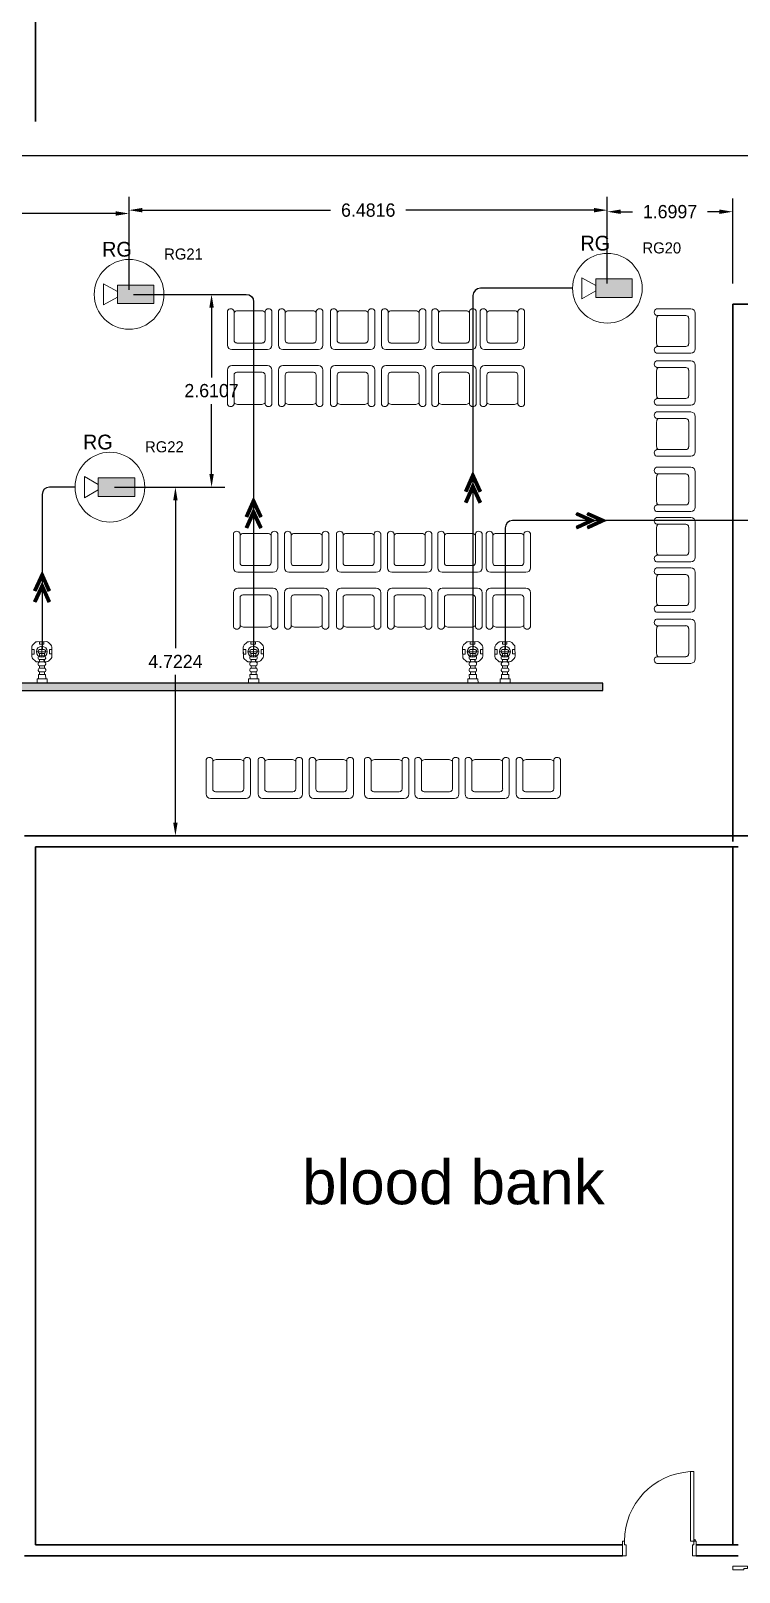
# Model space of a CAD drawing. Extents: x -15 to 352, y 223 to 399.
# Drawn here: x 55.81 to 65.41, y 357.9 to 378.78 of the extents above; entities that cross this region are included whole.
import ezdxf
from ezdxf.enums import TextEntityAlignment as Align

# ---------------------------------------------------------------- set-up
doc = ezdxf.new("R2010")
doc.units = 0
doc.header["$LTSCALE"] = 0.15
doc.linetypes.add('CONTINOUS', pattern=[0])
doc.layers.get('0').update_dxf_attribs({"color": 252})
doc.layers.get('Defpoints').update_dxf_attribs({"color": 252})
for name, color, linetype in [('0 CCTV', 252, 'Continuous'), ('0 sockets', 252, 'Continuous'), ('0 sound', 252, 'Continuous'), ('AUTOINCR', 7, 'Continuous'), ('bound', 252, 'Continuous'), ('CCTV', 4, 'Continuous'), ('CPTOOLS-TRAY', 1, 'Continuous'), ('d1', 252, 'Continuous')]:
    doc.layers.add(name, color=color, linetype=linetype)
for name, color, linetype, lineweight in [('0 LEGEND', 140, 'Continuous', 0), ('DOOR', 252, 'Continuous', 20), ('E-LT-CKT-NM', 7, 'Continuous', 30), ('EL-PULL BOX-50', 3, 'Continuous', 0), ('FUR', 252, 'Continuous', 9), ('T-CCTV', 7, 'Continuous', 0), ('TMG-LC-ACCEORISE', 1, 'Continuous', 0), ('wall', 252, 'Continuous', 30)]:
    doc.layers.add(name, color=color, linetype=linetype, lineweight=lineweight)
doc.styles.add('SDC-TEXT-ARB', font='sdc-arb.shx')
doc.dimstyles.get("Standard").update_dxf_attribs({"dimtxt": 0.18, "dimasz": 0.18, "dimexe": 0.18, "dimexo": 0.0625, "dimgap": 0.09, "dimtad": 0, "dimtih": 1, "dimtoh": 1, "dimdec": 4, "dimzin": 0, "dimdsep": 46, "dimtxsty": 'Standard', "dimcen": 0.09, "dimadec": 0, "dimazin": 0, "dimtfac": 1, "dimtdec": 4, "dimtofl": 0, "dimtmove": 0, "dimatfit": 3, "dimfxl": 1, "dimtolj": 1, "dimtzin": 0, "dimarcsym": 0})

# ---------------------------------------------------------------- blocks, each defined once
blk = doc.blocks.new('D100')
at = {"layer": 'DOOR'}
for points in [[(0.03, 0.2), (0.03, 1.14), (0.078, 1.14), (0.078, 0.2)], [(0.03, 0.2), (0, 0.2), (0, 0), (0.05, 0), (0.05, 0.15), (0.03, 0.15)], [(0.97, 0.2), (1, 0.2), (1, 0), (0.95, 0), (0.95, 0.15), (0.97, 0.15)]]:
    blk.add_lwpolyline(points, close=True, dxfattribs=at)
blk.add_circle((0.02, 0.21), 0.01, dxfattribs=at)
blk.add_arc((0.029, 0.2), 0.941, 0.0029, 86.9663, dxfattribs=at)
blk = doc.blocks.new('ARCH')
at = {"layer": 'bound', "color": 2}
blk.add_lwpolyline([(91.902, 377.348), (94.426, 377.348), (94.426, 312.722), (-14.994, 312.722), (-14.994, 377.09), (94.639, 377.09)], dxfattribs=at)
at = {"layer": 'DOOR'}
blk.add_lwpolyline([(65.525, 357.954), (65.525, 357.984), (65.325, 357.984), (65.325, 357.934), (65.475, 357.934), (65.475, 357.954)], close=True, dxfattribs=at)
at = {"layer": 'FUR'}
for p, q in [((58.478, 374.984), (58.478, 374.519)), ((58.568, 374.982), (58.568, 374.587)), ((58.943, 374.984), (58.613, 374.984)), ((58.988, 374.587), (58.988, 374.982)), ((59.078, 374.519), (59.078, 374.984)), ((59.17, 374.984), (59.17, 374.519)), ((59.26, 374.982), (59.26, 374.587)), ((59.635, 374.984), (59.305, 374.984)), ((59.68, 374.587), (59.68, 374.982)), ((59.77, 374.519), (59.77, 374.984)), ((59.874, 374.984), (59.874, 374.519)), ((59.964, 374.982), (59.964, 374.587)), ((60.339, 374.984), (60.009, 374.984)), ((60.384, 374.587), (60.384, 374.982)), ((60.474, 374.519), (60.474, 374.984)), ((60.565, 374.984), (60.565, 374.519)), ((60.655, 374.982), (60.655, 374.587)), ((61.03, 374.984), (60.7, 374.984)), ((61.075, 374.587), (61.075, 374.982)), ((61.165, 374.519), (61.165, 374.984)), ((61.247, 374.984), (61.247, 374.519)), ((61.337, 374.982), (61.337, 374.587)), ((61.712, 374.984), (61.382, 374.984)), ((61.757, 374.587), (61.757, 374.982)), ((61.847, 374.519), (61.847, 374.984)), ((61.903, 374.984), (61.903, 374.519)), ((61.993, 374.982), (61.993, 374.587)), ((62.368, 374.984), (62.038, 374.984)), ((62.413, 374.587), (62.413, 374.982)), ((62.503, 374.519), (62.503, 374.984)), ((64.758, 375.011), (64.293, 375.011)), ((64.69, 374.921), (64.295, 374.921)), ((64.728, 374.539), (64.728, 374.884)), ((64.818, 374.471), (64.818, 374.951)), ((64.293, 374.876), (64.293, 374.546)), ((58.605, 374.549), (58.95, 374.549)), ((59.297, 374.549), (59.642, 374.549)), ((60.001, 374.549), (60.346, 374.549)), ((60.693, 374.549), (61.038, 374.549)), ((61.374, 374.549), (61.719, 374.549)), ((62.03, 374.549), (62.375, 374.549)), ((64.295, 374.501), (64.69, 374.501)), ((58.538, 374.459), (59.018, 374.459)), ((59.23, 374.459), (59.71, 374.459)), ((59.934, 374.459), (60.414, 374.459)), ((60.625, 374.459), (61.105, 374.459)), ((61.307, 374.459), (61.787, 374.459)), ((61.963, 374.459), (62.443, 374.459)), ((64.293, 374.411), (64.758, 374.411)), ((64.758, 374.307), (64.293, 374.307)), ((58.478, 373.718), (58.478, 374.183)), ((58.538, 374.243), (59.018, 374.243)), ((58.568, 373.72), (58.568, 374.115)), ((58.605, 374.153), (58.95, 374.153)), ((58.988, 374.115), (58.988, 373.72)), ((59.078, 374.183), (59.078, 373.718)), ((59.17, 373.718), (59.17, 374.183)), ((59.23, 374.243), (59.71, 374.243)), ((59.26, 373.72), (59.26, 374.115)), ((59.297, 374.153), (59.642, 374.153)), ((59.68, 374.115), (59.68, 373.72)), ((59.77, 374.183), (59.77, 373.718)), ((59.874, 373.718), (59.874, 374.183)), ((59.934, 374.243), (60.414, 374.243)), ((59.964, 373.72), (59.964, 374.115)), ((60.001, 374.153), (60.346, 374.153)), ((60.384, 374.115), (60.384, 373.72)), ((60.474, 374.183), (60.474, 373.718)), ((60.565, 373.718), (60.565, 374.183)), ((60.625, 374.243), (61.105, 374.243)), ((60.655, 373.72), (60.655, 374.115)), ((60.693, 374.153), (61.038, 374.153)), ((61.075, 374.115), (61.075, 373.72)), ((61.165, 374.183), (61.165, 373.718)), ((61.247, 373.718), (61.247, 374.183)), ((61.307, 374.243), (61.787, 374.243)), ((61.337, 373.72), (61.337, 374.115)), ((61.374, 374.153), (61.719, 374.153)), ((61.757, 374.115), (61.757, 373.72)), ((61.847, 374.183), (61.847, 373.718)), ((61.903, 373.718), (61.903, 374.183)), ((61.963, 374.243), (62.443, 374.243)), ((61.993, 373.72), (61.993, 374.115)), ((62.03, 374.153), (62.375, 374.153)), ((62.413, 374.115), (62.413, 373.72)), ((62.503, 374.183), (62.503, 373.718)), ((64.293, 374.172), (64.293, 373.842)), ((64.69, 374.217), (64.295, 374.217)), ((64.728, 373.835), (64.728, 374.18)), ((64.818, 373.767), (64.818, 374.247)), ((58.943, 373.718), (58.613, 373.718)), ((59.635, 373.718), (59.305, 373.718)), ((60.339, 373.718), (60.009, 373.718)), ((61.03, 373.718), (60.7, 373.718)), ((61.712, 373.718), (61.382, 373.718)), ((62.368, 373.718), (62.038, 373.718)), ((64.293, 373.707), (64.758, 373.707)), ((64.295, 373.797), (64.69, 373.797)), ((64.758, 373.615), (64.293, 373.615)), ((64.293, 373.48), (64.293, 373.15)), ((64.69, 373.525), (64.295, 373.525)), ((64.728, 373.143), (64.728, 373.488)), ((64.818, 373.075), (64.818, 373.555)), ((64.293, 373.015), (64.758, 373.015)), ((64.295, 373.105), (64.69, 373.105)), ((64.758, 372.866), (64.293, 372.866)), ((64.818, 372.326), (64.818, 372.806)), ((64.293, 372.731), (64.293, 372.401)), ((64.69, 372.776), (64.295, 372.776)), ((64.728, 372.394), (64.728, 372.739)), ((64.293, 372.266), (64.758, 372.266)), ((64.758, 372.185), (64.293, 372.185)), ((64.295, 372.356), (64.69, 372.356)), ((58.558, 371.969), (58.558, 371.504)), ((58.648, 371.967), (58.648, 371.572)), ((59.023, 371.969), (58.693, 371.969)), ((59.068, 371.572), (59.068, 371.967)), ((59.158, 371.504), (59.158, 371.969)), ((59.25, 371.969), (59.25, 371.504)), ((59.34, 371.967), (59.34, 371.572)), ((59.715, 371.969), (59.385, 371.969)), ((59.76, 371.572), (59.76, 371.967)), ((59.85, 371.504), (59.85, 371.969)), ((59.954, 371.969), (59.954, 371.504)), ((60.044, 371.967), (60.044, 371.572)), ((60.419, 371.969), (60.089, 371.969)), ((60.464, 371.572), (60.464, 371.967)), ((60.554, 371.504), (60.554, 371.969)), ((60.646, 371.969), (60.646, 371.504)), ((60.736, 371.967), (60.736, 371.572)), ((61.111, 371.969), (60.781, 371.969)), ((61.156, 371.572), (61.156, 371.967)), ((61.246, 371.504), (61.246, 371.969)), ((61.328, 371.969), (61.328, 371.504)), ((61.418, 371.967), (61.418, 371.572)), ((61.793, 371.969), (61.463, 371.969)), ((61.838, 371.572), (61.838, 371.967)), ((61.928, 371.504), (61.928, 371.969)), ((61.983, 371.969), (61.983, 371.504)), ((62.073, 371.967), (62.073, 371.572)), ((62.448, 371.969), (62.118, 371.969)), ((62.493, 371.572), (62.493, 371.967)), ((62.583, 371.504), (62.583, 371.969)), ((64.293, 372.05), (64.293, 371.72)), ((64.69, 372.095), (64.295, 372.095)), ((64.728, 371.712), (64.728, 372.057)), ((64.818, 371.645), (64.818, 372.125)), ((64.293, 371.585), (64.758, 371.585)), ((64.295, 371.675), (64.69, 371.675)), ((58.618, 371.444), (59.098, 371.444)), ((58.686, 371.534), (59.031, 371.534)), ((59.31, 371.444), (59.79, 371.444)), ((59.378, 371.534), (59.723, 371.534)), ((60.014, 371.444), (60.494, 371.444)), ((60.082, 371.534), (60.427, 371.534)), ((60.706, 371.444), (61.186, 371.444)), ((60.773, 371.534), (61.118, 371.534)), ((61.388, 371.444), (61.868, 371.444)), ((61.455, 371.534), (61.8, 371.534)), ((62.043, 371.444), (62.523, 371.444)), ((62.111, 371.534), (62.456, 371.534)), ((64.758, 371.503), (64.293, 371.503)), ((64.293, 371.368), (64.293, 371.038)), ((64.69, 371.413), (64.295, 371.413)), ((64.728, 371.03), (64.728, 371.375)), ((64.818, 370.963), (64.818, 371.443)), ((58.558, 370.703), (58.558, 371.168)), ((58.618, 371.228), (59.098, 371.228)), ((58.686, 371.138), (59.031, 371.138)), ((59.158, 371.168), (59.158, 370.703)), ((59.25, 370.703), (59.25, 371.168)), ((59.31, 371.228), (59.79, 371.228)), ((59.378, 371.138), (59.723, 371.138)), ((59.85, 371.168), (59.85, 370.703)), ((59.954, 370.703), (59.954, 371.168)), ((60.014, 371.228), (60.494, 371.228)), ((60.082, 371.138), (60.427, 371.138)), ((60.554, 371.168), (60.554, 370.703)), ((60.646, 370.703), (60.646, 371.168)), ((60.706, 371.228), (61.186, 371.228)), ((60.773, 371.138), (61.118, 371.138)), ((61.246, 371.168), (61.246, 370.703)), ((61.328, 370.703), (61.328, 371.168)), ((61.388, 371.228), (61.868, 371.228)), ((61.455, 371.138), (61.8, 371.138)), ((61.928, 371.168), (61.928, 370.703)), ((61.983, 370.703), (61.983, 371.168)), ((62.043, 371.228), (62.523, 371.228)), ((62.111, 371.138), (62.456, 371.138)), ((62.583, 371.168), (62.583, 370.703)), ((58.648, 370.705), (58.648, 371.101)), ((59.068, 371.101), (59.068, 370.705)), ((59.34, 370.705), (59.34, 371.101)), ((59.76, 371.101), (59.76, 370.705)), ((60.044, 370.705), (60.044, 371.101)), ((60.464, 371.101), (60.464, 370.705)), ((60.736, 370.705), (60.736, 371.101)), ((61.156, 371.101), (61.156, 370.705)), ((61.418, 370.705), (61.418, 371.101)), ((61.838, 371.101), (61.838, 370.705)), ((62.073, 370.705), (62.073, 371.101)), ((62.493, 371.101), (62.493, 370.705)), ((64.295, 370.993), (64.69, 370.993)), ((64.293, 370.903), (64.758, 370.903)), ((64.758, 370.811), (64.293, 370.811)), ((64.69, 370.721), (64.295, 370.721)), ((64.818, 370.271), (64.818, 370.751)), ((59.023, 370.703), (58.693, 370.703)), ((59.715, 370.703), (59.385, 370.703)), ((60.419, 370.703), (60.089, 370.703)), ((61.111, 370.703), (60.781, 370.703)), ((61.793, 370.703), (61.463, 370.703)), ((62.448, 370.703), (62.118, 370.703)), ((64.293, 370.676), (64.293, 370.346)), ((64.728, 370.339), (64.728, 370.684)), ((64.295, 370.301), (64.69, 370.301)), ((64.293, 370.211), (64.758, 370.211)), ((58.189, 368.442), (58.189, 368.907)), ((58.279, 368.51), (58.279, 368.905)), ((58.324, 368.907), (58.654, 368.907)), ((58.699, 368.905), (58.699, 368.51)), ((58.789, 368.907), (58.789, 368.442)), ((58.893, 368.442), (58.893, 368.907)), ((58.983, 368.51), (58.983, 368.905)), ((59.028, 368.907), (59.358, 368.907)), ((59.403, 368.905), (59.403, 368.51)), ((59.493, 368.907), (59.493, 368.442)), ((59.585, 368.442), (59.585, 368.907)), ((59.675, 368.51), (59.675, 368.905)), ((59.72, 368.907), (60.05, 368.907)), ((60.095, 368.905), (60.095, 368.51)), ((60.185, 368.907), (60.185, 368.442)), ((60.334, 368.442), (60.334, 368.907)), ((60.424, 368.51), (60.424, 368.905)), ((60.469, 368.907), (60.799, 368.907)), ((60.844, 368.905), (60.844, 368.51)), ((60.934, 368.907), (60.934, 368.442)), ((61.015, 368.442), (61.015, 368.907)), ((61.105, 368.51), (61.105, 368.905)), ((61.15, 368.907), (61.48, 368.907)), ((61.525, 368.905), (61.525, 368.51)), ((61.615, 368.907), (61.615, 368.442)), ((61.697, 368.442), (61.697, 368.907)), ((61.787, 368.51), (61.787, 368.905)), ((61.832, 368.907), (62.162, 368.907)), ((62.207, 368.905), (62.207, 368.51)), ((62.297, 368.907), (62.297, 368.442)), ((62.389, 368.442), (62.389, 368.907)), ((62.479, 368.51), (62.479, 368.905)), ((62.524, 368.907), (62.854, 368.907)), ((62.899, 368.905), (62.899, 368.51)), ((62.989, 368.907), (62.989, 368.442)), ((58.661, 368.472), (58.316, 368.472)), ((59.365, 368.472), (59.02, 368.472)), ((60.057, 368.472), (59.712, 368.472)), ((60.806, 368.472), (60.461, 368.472)), ((61.488, 368.472), (61.143, 368.472)), ((62.17, 368.472), (61.825, 368.472)), ((62.861, 368.472), (62.516, 368.472)), ((58.729, 368.382), (58.249, 368.382)), ((59.433, 368.382), (58.953, 368.382)), ((60.125, 368.382), (59.645, 368.382)), ((60.874, 368.382), (60.394, 368.382)), ((61.555, 368.382), (61.075, 368.382)), ((62.237, 368.382), (61.757, 368.382)), ((62.929, 368.382), (62.449, 368.382))]:
    blk.add_line(p, q, dxfattribs=at)
for centre, major_axis, start_param, end_param in [((58.522, 374.966), (-0.0339, 0.0339), 4.256093, 6.69338), ((58.613, 374.924), (-0.0424, 0.0424), -0.785398, 0.062664), ((58.943, 374.924), (0.0424, 0.0424), 6.220521, 7.068583), ((59.033, 374.966), (0.0339, 0.0339), 5.87299, 8.310278), ((59.214, 374.966), (-0.0339, 0.0339), 4.256093, 6.69338), ((59.305, 374.924), (-0.0424, 0.0424), -0.785398, 0.062664), ((59.635, 374.924), (0.0424, 0.0424), 6.220521, 7.068583), ((59.725, 374.966), (0.0339, 0.0339), 5.87299, 8.310278), ((59.918, 374.966), (-0.0339, 0.0339), 4.256093, 6.69338), ((60.009, 374.924), (-0.0424, 0.0424), -0.785398, 0.062664), ((60.339, 374.924), (0.0424, 0.0424), 6.220521, 7.068583), ((60.429, 374.966), (0.0339, 0.0339), 5.87299, 8.310278), ((60.61, 374.966), (-0.0339, 0.0339), 4.256093, 6.69338), ((60.7, 374.924), (-0.0424, 0.0424), -0.785398, 0.062664), ((61.03, 374.924), (0.0424, 0.0424), 6.220521, 7.068583), ((61.121, 374.966), (0.0339, 0.0339), 5.87299, 8.310278), ((61.292, 374.966), (-0.0339, 0.0339), 4.256093, 6.69338), ((61.382, 374.924), (-0.0424, 0.0424), -0.785398, 0.062664), ((61.712, 374.924), (0.0424, 0.0424), 6.220521, 7.068583), ((61.802, 374.966), (0.0339, 0.0339), 5.87299, 8.310278), ((61.947, 374.966), (-0.0339, 0.0339), 4.256093, 6.69338), ((62.038, 374.924), (-0.0424, 0.0424), -0.785398, 0.062664), ((62.368, 374.924), (0.0424, 0.0424), 6.220521, 7.068583), ((62.458, 374.966), (0.0339, 0.0339), 5.87299, 8.310278), ((64.31, 374.966), (-0.0339, 0.0339), 5.87299, 8.310278), ((64.353, 374.876), (-0.0424, 0.0424), 6.220521, 7.068583), ((64.69, 374.884), (-0.0265, -0.0265), 2.356194, 3.926991), ((64.758, 374.951), (-0.0424, 0.0424), 3.926991, 5.497787), ((58.538, 374.519), (-0.0424, 0.0424), 0.785398, 2.356194), ((58.605, 374.587), (0.0265, 0.0265), 2.356194, 3.926991), ((58.95, 374.587), (0.0265, 0.0265), 3.926991, 5.497787), ((59.018, 374.519), (0.0424, 0.0424), 3.926991, 5.497787), ((59.23, 374.519), (-0.0424, 0.0424), 0.785398, 2.356194), ((59.297, 374.587), (0.0265, 0.0265), 2.356194, 3.926991), ((59.642, 374.587), (0.0265, 0.0265), 3.926991, 5.497787), ((59.71, 374.519), (0.0424, 0.0424), 3.926991, 5.497787), ((59.934, 374.519), (-0.0424, 0.0424), 0.785398, 2.356194), ((60.001, 374.587), (0.0265, 0.0265), 2.356194, 3.926991), ((60.346, 374.587), (0.0265, 0.0265), 3.926991, 5.497787), ((60.414, 374.519), (0.0424, 0.0424), 3.926991, 5.497787), ((60.625, 374.519), (-0.0424, 0.0424), 0.785398, 2.356194), ((60.693, 374.587), (0.0265, 0.0265), 2.356194, 3.926991), ((61.038, 374.587), (0.0265, 0.0265), 3.926991, 5.497787), ((61.105, 374.519), (0.0424, 0.0424), 3.926991, 5.497787), ((61.307, 374.519), (-0.0424, 0.0424), 0.785398, 2.356194), ((61.374, 374.587), (0.0265, 0.0265), 2.356194, 3.926991), ((61.719, 374.587), (0.0265, 0.0265), 3.926991, 5.497787), ((61.787, 374.519), (0.0424, 0.0424), 3.926991, 5.497787), ((61.963, 374.519), (-0.0424, 0.0424), 0.785398, 2.356194), ((62.03, 374.587), (0.0265, 0.0265), 2.356194, 3.926991), ((62.375, 374.587), (0.0265, 0.0265), 3.926991, 5.497787), ((62.443, 374.519), (0.0424, 0.0424), 3.926991, 5.497787), ((64.31, 374.456), (-0.0339, -0.0339), 4.256093, 6.69338), ((64.353, 374.546), (-0.0424, -0.0424), -0.785398, 0.062664), ((64.69, 374.539), (-0.0265, -0.0265), 0.785398, 2.356194), ((64.758, 374.471), (-0.0424, -0.0424), 0.785398, 2.356194), ((64.31, 374.263), (-0.0339, 0.0339), 5.87299, 8.310278), ((64.758, 374.247), (-0.0424, 0.0424), 3.926991, 5.497787), ((64.353, 374.172), (-0.0424, 0.0424), 6.220521, 7.068583), ((64.69, 374.18), (-0.0265, -0.0265), 2.356194, 3.926991), ((64.353, 373.842), (-0.0424, -0.0424), -0.785398, 0.062664), ((64.31, 373.752), (-0.0339, -0.0339), 4.256093, 6.69338), ((64.69, 373.835), (-0.0265, -0.0265), 0.785398, 2.356194), ((64.758, 373.767), (-0.0424, -0.0424), 0.785398, 2.356194), ((64.31, 373.571), (-0.0339, 0.0339), 5.87299, 8.310278), ((64.353, 373.48), (-0.0424, 0.0424), 6.220521, 7.068583), ((64.69, 373.488), (-0.0265, -0.0265), 2.356194, 3.926991), ((64.758, 373.555), (-0.0424, 0.0424), 3.926991, 5.497787), ((64.31, 373.06), (-0.0339, -0.0339), 4.256093, 6.69338), ((64.353, 373.15), (-0.0424, -0.0424), -0.785398, 0.062664), ((64.69, 373.143), (-0.0265, -0.0265), 0.785398, 2.356194), ((64.758, 373.075), (-0.0424, -0.0424), 0.785398, 2.356194), ((64.31, 372.822), (-0.0339, 0.0339), 5.87299, 8.310278), ((64.758, 372.806), (-0.0424, 0.0424), 3.926991, 5.497787), ((64.353, 372.731), (-0.0424, 0.0424), 6.220521, 7.068583), ((64.69, 372.739), (-0.0265, -0.0265), 2.356194, 3.926991), ((64.353, 372.401), (-0.0424, -0.0424), -0.785398, 0.062664), ((64.69, 372.394), (-0.0265, -0.0265), 0.785398, 2.356194), ((64.31, 372.311), (-0.0339, -0.0339), 4.256093, 6.69338), ((64.31, 372.14), (-0.0339, 0.0339), 5.87299, 8.310278), ((64.758, 372.326), (-0.0424, -0.0424), 0.785398, 2.356194), ((64.758, 372.125), (-0.0424, 0.0424), 3.926991, 5.497787), ((58.603, 371.952), (-0.0339, 0.0339), 4.256093, 6.69338), ((58.693, 371.909), (-0.0424, 0.0424), -0.785398, 0.062664), ((59.023, 371.909), (0.0424, 0.0424), 6.220521, 7.068583), ((59.114, 371.952), (0.0339, 0.0339), 5.87299, 8.310278), ((59.295, 371.952), (-0.0339, 0.0339), 4.256093, 6.69338), ((59.385, 371.909), (-0.0424, 0.0424), -0.785398, 0.062664), ((59.715, 371.909), (0.0424, 0.0424), 6.220521, 7.068583), ((59.806, 371.952), (0.0339, 0.0339), 5.87299, 8.310278), ((59.999, 371.952), (-0.0339, 0.0339), 4.256093, 6.69338), ((60.089, 371.909), (-0.0424, 0.0424), -0.785398, 0.062664), ((60.419, 371.909), (0.0424, 0.0424), 6.220521, 7.068583), ((60.509, 371.952), (0.0339, 0.0339), 5.87299, 8.310278), ((60.691, 371.952), (-0.0339, 0.0339), 4.256093, 6.69338), ((60.781, 371.909), (-0.0424, 0.0424), -0.785398, 0.062664), ((61.111, 371.909), (0.0424, 0.0424), 6.220521, 7.068583), ((61.201, 371.952), (0.0339, 0.0339), 5.87299, 8.310278), ((61.372, 371.952), (-0.0339, 0.0339), 4.256093, 6.69338), ((61.463, 371.909), (-0.0424, 0.0424), -0.785398, 0.062664), ((61.793, 371.909), (0.0424, 0.0424), 6.220521, 7.068583), ((61.883, 371.952), (0.0339, 0.0339), 5.87299, 8.310278), ((62.028, 371.952), (-0.0339, 0.0339), 4.256093, 6.69338), ((62.118, 371.909), (-0.0424, 0.0424), -0.785398, 0.062664), ((62.448, 371.909), (0.0424, 0.0424), 6.220521, 7.068583), ((62.539, 371.952), (0.0339, 0.0339), 5.87299, 8.310278), ((64.353, 372.05), (-0.0424, 0.0424), 6.220521, 7.068583), ((64.69, 372.057), (-0.0265, -0.0265), 2.356194, 3.926991), ((58.686, 371.572), (0.0265, 0.0265), 2.356194, 3.926991), ((59.031, 371.572), (0.0265, 0.0265), 3.926991, 5.497787), ((59.378, 371.572), (0.0265, 0.0265), 2.356194, 3.926991), ((59.723, 371.572), (0.0265, 0.0265), 3.926991, 5.497787), ((60.082, 371.572), (0.0265, 0.0265), 2.356194, 3.926991), ((60.427, 371.572), (0.0265, 0.0265), 3.926991, 5.497787), ((60.773, 371.572), (0.0265, 0.0265), 2.356194, 3.926991), ((61.118, 371.572), (0.0265, 0.0265), 3.926991, 5.497787), ((61.455, 371.572), (0.0265, 0.0265), 2.356194, 3.926991), ((61.8, 371.572), (0.0265, 0.0265), 3.926991, 5.497787), ((62.111, 371.572), (0.0265, 0.0265), 2.356194, 3.926991), ((62.456, 371.572), (0.0265, 0.0265), 3.926991, 5.497787), ((64.31, 371.629), (-0.0339, -0.0339), 4.256093, 6.69338), ((64.353, 371.72), (-0.0424, -0.0424), -0.785398, 0.062664), ((64.69, 371.712), (-0.0265, -0.0265), 0.785398, 2.356194), ((64.758, 371.645), (-0.0424, -0.0424), 0.785398, 2.356194), ((58.618, 371.504), (-0.0424, 0.0424), 0.785398, 2.356194), ((59.098, 371.504), (0.0424, 0.0424), 3.926991, 5.497787), ((59.31, 371.504), (-0.0424, 0.0424), 0.785398, 2.356194), ((59.79, 371.504), (0.0424, 0.0424), 3.926991, 5.497787), ((60.014, 371.504), (-0.0424, 0.0424), 0.785398, 2.356194), ((60.494, 371.504), (0.0424, 0.0424), 3.926991, 5.497787), ((60.706, 371.504), (-0.0424, 0.0424), 0.785398, 2.356194), ((61.186, 371.504), (0.0424, 0.0424), 3.926991, 5.497787), ((61.388, 371.504), (-0.0424, 0.0424), 0.785398, 2.356194), ((61.868, 371.504), (0.0424, 0.0424), 3.926991, 5.497787), ((62.043, 371.504), (-0.0424, 0.0424), 0.785398, 2.356194), ((62.523, 371.504), (0.0424, 0.0424), 3.926991, 5.497787), ((64.31, 371.458), (-0.0339, 0.0339), 5.87299, 8.310278), ((64.353, 371.368), (-0.0424, 0.0424), 6.220521, 7.068583), ((64.69, 371.375), (-0.0265, -0.0265), 2.356194, 3.926991), ((64.758, 371.443), (-0.0424, 0.0424), 3.926991, 5.497787), ((64.31, 370.948), (-0.0339, -0.0339), 4.256093, 6.69338), ((64.353, 371.038), (-0.0424, -0.0424), -0.785398, 0.062664), ((64.69, 371.03), (-0.0265, -0.0265), 0.785398, 2.356194), ((64.758, 370.963), (-0.0424, -0.0424), 0.785398, 2.356194), ((64.31, 370.766), (-0.0339, 0.0339), 5.87299, 8.310278), ((64.353, 370.676), (-0.0424, 0.0424), 6.220521, 7.068583), ((64.69, 370.684), (-0.0265, -0.0265), 2.356194, 3.926991), ((64.758, 370.751), (-0.0424, 0.0424), 3.926991, 5.497787), ((64.31, 370.256), (-0.0339, -0.0339), 4.256093, 6.69338), ((64.353, 370.346), (-0.0424, -0.0424), -0.785398, 0.062664), ((64.69, 370.339), (-0.0265, -0.0265), 0.785398, 2.356194), ((64.758, 370.271), (-0.0424, -0.0424), 0.785398, 2.356194)]:
    blk.add_ellipse(centre, major_axis=major_axis, ratio=1, start_param=start_param, end_param=end_param, dxfattribs=at)
at = {"layer": 'FUR', "extrusion": (0, 0, -1)}
for centre, major_axis, start_param, end_param in [((58.538, 374.183), (0.0424, 0.0424), 3.926991, 5.497787), ((58.605, 374.115), (0.0265, 0.0265), 3.926991, 5.497787), ((58.95, 374.115), (0.0265, 0.0265), -0.785398, 0.785398), ((59.018, 374.183), (-0.0424, 0.0424), 0.785398, 2.356194), ((59.23, 374.183), (0.0424, 0.0424), 3.926991, 5.497787), ((59.297, 374.115), (0.0265, 0.0265), 3.926991, 5.497787), ((59.642, 374.115), (0.0265, 0.0265), -0.785398, 0.785398), ((59.71, 374.183), (-0.0424, 0.0424), 0.785398, 2.356194), ((59.934, 374.183), (0.0424, 0.0424), 3.926991, 5.497787), ((60.001, 374.115), (0.0265, 0.0265), 3.926991, 5.497787), ((60.346, 374.115), (0.0265, 0.0265), -0.785398, 0.785398), ((60.414, 374.183), (-0.0424, 0.0424), 0.785398, 2.356194), ((60.625, 374.183), (0.0424, 0.0424), 3.926991, 5.497787), ((60.693, 374.115), (0.0265, 0.0265), 3.926991, 5.497787), ((61.038, 374.115), (0.0265, 0.0265), -0.785398, 0.785398), ((61.105, 374.183), (-0.0424, 0.0424), 0.785398, 2.356194), ((61.307, 374.183), (0.0424, 0.0424), 3.926991, 5.497787), ((61.374, 374.115), (0.0265, 0.0265), 3.926991, 5.497787), ((61.719, 374.115), (0.0265, 0.0265), -0.785398, 0.785398), ((61.787, 374.183), (-0.0424, 0.0424), 0.785398, 2.356194), ((61.963, 374.183), (0.0424, 0.0424), 3.926991, 5.497787), ((62.03, 374.115), (0.0265, 0.0265), 3.926991, 5.497787), ((62.375, 374.115), (0.0265, 0.0265), -0.785398, 0.785398), ((62.443, 374.183), (-0.0424, 0.0424), 0.785398, 2.356194), ((58.522, 373.735), (0.0339, 0.0339), 1.1145, 3.551788), ((58.613, 373.778), (0.0424, 0.0424), 2.356194, 3.204257), ((58.943, 373.778), (-0.0424, 0.0424), 3.078929, 3.926991), ((59.033, 373.735), (-0.0339, 0.0339), 2.731397, 5.168685), ((59.214, 373.735), (0.0339, 0.0339), 1.1145, 3.551788), ((59.305, 373.778), (0.0424, 0.0424), 2.356194, 3.204257), ((59.635, 373.778), (-0.0424, 0.0424), 3.078929, 3.926991), ((59.725, 373.735), (-0.0339, 0.0339), 2.731397, 5.168685), ((59.918, 373.735), (0.0339, 0.0339), 1.1145, 3.551788), ((60.009, 373.778), (0.0424, 0.0424), 2.356194, 3.204257), ((60.339, 373.778), (-0.0424, 0.0424), 3.078929, 3.926991), ((60.429, 373.735), (-0.0339, 0.0339), 2.731397, 5.168685), ((60.61, 373.735), (0.0339, 0.0339), 1.1145, 3.551788), ((60.7, 373.778), (0.0424, 0.0424), 2.356194, 3.204257), ((61.03, 373.778), (-0.0424, 0.0424), 3.078929, 3.926991), ((61.121, 373.735), (-0.0339, 0.0339), 2.731397, 5.168685), ((61.292, 373.735), (0.0339, 0.0339), 1.1145, 3.551788), ((61.382, 373.778), (0.0424, 0.0424), 2.356194, 3.204257), ((61.712, 373.778), (-0.0424, 0.0424), 3.078929, 3.926991), ((61.802, 373.735), (-0.0339, 0.0339), 2.731397, 5.168685), ((61.947, 373.735), (0.0339, 0.0339), 1.1145, 3.551788), ((62.038, 373.778), (0.0424, 0.0424), 2.356194, 3.204257), ((62.368, 373.778), (-0.0424, 0.0424), 3.078929, 3.926991), ((62.458, 373.735), (-0.0339, 0.0339), 2.731397, 5.168685), ((58.618, 371.168), (0.0424, 0.0424), 3.926991, 5.497787), ((58.686, 371.101), (0.0265, 0.0265), 3.926991, 5.497787), ((59.031, 371.101), (0.0265, 0.0265), -0.785398, 0.785398), ((59.098, 371.168), (-0.0424, 0.0424), 0.785398, 2.356194), ((59.31, 371.168), (0.0424, 0.0424), 3.926991, 5.497787), ((59.378, 371.101), (0.0265, 0.0265), 3.926991, 5.497787), ((59.723, 371.101), (0.0265, 0.0265), -0.785398, 0.785398), ((59.79, 371.168), (-0.0424, 0.0424), 0.785398, 2.356194), ((60.014, 371.168), (0.0424, 0.0424), 3.926991, 5.497787), ((60.082, 371.101), (0.0265, 0.0265), 3.926991, 5.497787), ((60.427, 371.101), (0.0265, 0.0265), -0.785398, 0.785398), ((60.494, 371.168), (-0.0424, 0.0424), 0.785398, 2.356194), ((60.706, 371.168), (0.0424, 0.0424), 3.926991, 5.497787), ((60.773, 371.101), (0.0265, 0.0265), 3.926991, 5.497787), ((61.118, 371.101), (0.0265, 0.0265), -0.785398, 0.785398), ((61.186, 371.168), (-0.0424, 0.0424), 0.785398, 2.356194), ((61.388, 371.168), (0.0424, 0.0424), 3.926991, 5.497787), ((61.455, 371.101), (0.0265, 0.0265), 3.926991, 5.497787), ((61.8, 371.101), (0.0265, 0.0265), -0.785398, 0.785398), ((61.868, 371.168), (-0.0424, 0.0424), 0.785398, 2.356194), ((62.043, 371.168), (0.0424, 0.0424), 3.926991, 5.497787), ((62.111, 371.101), (0.0265, 0.0265), 3.926991, 5.497787), ((62.456, 371.101), (0.0265, 0.0265), -0.785398, 0.785398), ((62.523, 371.168), (-0.0424, 0.0424), 0.785398, 2.356194), ((58.693, 370.763), (0.0424, 0.0424), 2.356194, 3.204257), ((59.023, 370.763), (-0.0424, 0.0424), 3.078929, 3.926991), ((59.385, 370.763), (0.0424, 0.0424), 2.356194, 3.204257), ((59.715, 370.763), (-0.0424, 0.0424), 3.078929, 3.926991), ((60.089, 370.763), (0.0424, 0.0424), 2.356194, 3.204257), ((60.419, 370.763), (-0.0424, 0.0424), 3.078929, 3.926991), ((60.781, 370.763), (0.0424, 0.0424), 2.356194, 3.204257), ((61.111, 370.763), (-0.0424, 0.0424), 3.078929, 3.926991), ((61.463, 370.763), (0.0424, 0.0424), 2.356194, 3.204257), ((61.793, 370.763), (-0.0424, 0.0424), 3.078929, 3.926991), ((62.118, 370.763), (0.0424, 0.0424), 2.356194, 3.204257), ((62.448, 370.763), (-0.0424, 0.0424), 3.078929, 3.926991), ((58.603, 370.721), (0.0339, 0.0339), 1.1145, 3.551788), ((59.114, 370.721), (-0.0339, 0.0339), 2.731397, 5.168685), ((59.295, 370.721), (0.0339, 0.0339), 1.1145, 3.551788), ((59.806, 370.721), (-0.0339, 0.0339), 2.731397, 5.168685), ((59.999, 370.721), (0.0339, 0.0339), 1.1145, 3.551788), ((60.509, 370.721), (-0.0339, 0.0339), 2.731397, 5.168685), ((60.691, 370.721), (0.0339, 0.0339), 1.1145, 3.551788), ((61.201, 370.721), (-0.0339, 0.0339), 2.731397, 5.168685), ((61.372, 370.721), (0.0339, 0.0339), 1.1145, 3.551788), ((61.883, 370.721), (-0.0339, 0.0339), 2.731397, 5.168685), ((62.028, 370.721), (0.0339, 0.0339), 1.1145, 3.551788), ((62.539, 370.721), (-0.0339, 0.0339), 2.731397, 5.168685), ((58.234, 368.89), (-0.0339, 0.0339), 5.87299, 8.310278), ((58.324, 368.847), (-0.0424, 0.0424), 6.220521, 7.068583), ((58.654, 368.847), (0.0424, 0.0424), -0.785398, 0.062664), ((58.744, 368.89), (0.0339, 0.0339), 4.256093, 6.69338), ((58.937, 368.89), (-0.0339, 0.0339), 5.87299, 8.310278), ((59.028, 368.847), (-0.0424, 0.0424), 6.220521, 7.068583), ((59.358, 368.847), (0.0424, 0.0424), -0.785398, 0.062664), ((59.448, 368.89), (0.0339, 0.0339), 4.256093, 6.69338), ((59.629, 368.89), (-0.0339, 0.0339), 5.87299, 8.310278), ((59.72, 368.847), (-0.0424, 0.0424), 6.220521, 7.068583), ((60.05, 368.847), (0.0424, 0.0424), -0.785398, 0.062664), ((60.14, 368.89), (0.0339, 0.0339), 4.256093, 6.69338), ((60.378, 368.89), (-0.0339, 0.0339), 5.87299, 8.310278), ((60.469, 368.847), (-0.0424, 0.0424), 6.220521, 7.068583), ((60.799, 368.847), (0.0424, 0.0424), -0.785398, 0.062664), ((60.889, 368.89), (0.0339, 0.0339), 4.256093, 6.69338), ((61.06, 368.89), (-0.0339, 0.0339), 5.87299, 8.310278), ((61.15, 368.847), (-0.0424, 0.0424), 6.220521, 7.068583), ((61.48, 368.847), (0.0424, 0.0424), -0.785398, 0.062664), ((61.571, 368.89), (0.0339, 0.0339), 4.256093, 6.69338), ((61.742, 368.89), (-0.0339, 0.0339), 5.87299, 8.310278), ((61.832, 368.847), (-0.0424, 0.0424), 6.220521, 7.068583), ((62.162, 368.847), (0.0424, 0.0424), -0.785398, 0.062664), ((62.252, 368.89), (0.0339, 0.0339), 4.256093, 6.69338), ((62.434, 368.89), (-0.0339, 0.0339), 5.87299, 8.310278), ((62.524, 368.847), (-0.0424, 0.0424), 6.220521, 7.068583), ((62.854, 368.847), (0.0424, 0.0424), -0.785398, 0.062664), ((62.944, 368.89), (0.0339, 0.0339), 4.256093, 6.69338), ((58.249, 368.442), (-0.0424, 0.0424), 3.926991, 5.497787), ((58.316, 368.51), (0.0265, 0.0265), 2.356194, 3.926991), ((58.661, 368.51), (0.0265, 0.0265), 0.785398, 2.356194), ((58.729, 368.442), (0.0424, 0.0424), 0.785398, 2.356194), ((58.953, 368.442), (-0.0424, 0.0424), 3.926991, 5.497787), ((59.02, 368.51), (0.0265, 0.0265), 2.356194, 3.926991), ((59.365, 368.51), (0.0265, 0.0265), 0.785398, 2.356194), ((59.433, 368.442), (0.0424, 0.0424), 0.785398, 2.356194), ((59.645, 368.442), (-0.0424, 0.0424), 3.926991, 5.497787), ((59.712, 368.51), (0.0265, 0.0265), 2.356194, 3.926991), ((60.057, 368.51), (0.0265, 0.0265), 0.785398, 2.356194), ((60.125, 368.442), (0.0424, 0.0424), 0.785398, 2.356194), ((60.394, 368.442), (-0.0424, 0.0424), 3.926991, 5.497787), ((60.461, 368.51), (0.0265, 0.0265), 2.356194, 3.926991), ((60.806, 368.51), (0.0265, 0.0265), 0.785398, 2.356194), ((60.874, 368.442), (0.0424, 0.0424), 0.785398, 2.356194), ((61.075, 368.442), (-0.0424, 0.0424), 3.926991, 5.497787), ((61.143, 368.51), (0.0265, 0.0265), 2.356194, 3.926991), ((61.488, 368.51), (0.0265, 0.0265), 0.785398, 2.356194), ((61.555, 368.442), (0.0424, 0.0424), 0.785398, 2.356194), ((61.757, 368.442), (-0.0424, 0.0424), 3.926991, 5.497787), ((61.825, 368.51), (0.0265, 0.0265), 2.356194, 3.926991), ((62.17, 368.51), (0.0265, 0.0265), 0.785398, 2.356194), ((62.237, 368.442), (0.0424, 0.0424), 0.785398, 2.356194), ((62.449, 368.442), (-0.0424, 0.0424), 3.926991, 5.497787), ((62.516, 368.51), (0.0265, 0.0265), 2.356194, 3.926991), ((62.861, 368.51), (0.0265, 0.0265), 0.785398, 2.356194), ((62.929, 368.442), (0.0424, 0.0424), 0.785398, 2.356194)]:
    blk.add_ellipse(centre, major_axis=major_axis, ratio=1, start_param=start_param, end_param=end_param, dxfattribs=at)
at = {"layer": 'wall'}
for p, q in [((55.875, 384.534), (55.875, 377.55)), ((65.325, 375.075), (65.735, 375.075)), ((65.325, 367.8), (65.325, 375.075)), ((55.725, 367.875), (65.4, 367.875)), ((65.25, 367.875), (68.025, 367.875)), ((55.875, 358.275), (55.875, 367.725)), ((55.875, 367.725), (65.4, 367.725)), ((65.325, 367.725), (65.325, 358.275)), ((63.829, 358.275), (55.875, 358.275)), ((65.4, 358.275), (64.829, 358.275)), ((63.829, 358.125), (55.725, 358.125)), ((65.4, 358.125), (64.829, 358.125))]:
    blk.add_line(p, q, dxfattribs=at)
at = {"layer": 'DOOR', "xscale": -1}
blk.add_blockref('D100', (64.829, 358.125), dxfattribs=at)
at = {"layer": 'd1', "insert": (59.489, 363.486), "char_height": 0.6, "width": 4.4721, "attachment_point": 1}
blk.add_mtext('{\\fArial|b0|i0|c0|p34;blood bank}', dxfattribs=at)
blk = doc.blocks.new('*U101')
at = {"layer": 'CPTOOLS-TRAY'}
h = blk.add_hatch(color=0, dxfattribs=at)
h.dxf.hatch_style = 1
h.paths.add_polyline_path([(0.05, 48.242), (-0.05, 48.242), (-0.05, 0), (0.05, 0)])
at = {"layer": 'CPTOOLS-TRAY', "color": 0}
blk.add_lwpolyline([(0.05, 48.242), (-0.05, 48.242), (-0.05, 0), (0.05, 0)], close=True, dxfattribs=at)
blk = doc.blocks.new('X4I0P7S6Y6')
at = {"layer": '0 sockets', "color": 0, "rotation": 90}
blk.add_blockref('*U101', (63.566, 369.893), dxfattribs=at)
blk = doc.blocks.new('LEGEND_dwg_CCTV DOME-1155345-TELECOMMUNICATION LEGEND_ GENERAL NOTES _SYMBOLS _ ABBREVIATIONS')
at = {"layer": 'T-CCTV'}
blk.add_hatch(color=256, dxfattribs=at).paths.add_polyline_path([(255, -95), (-120, -95), (-120, 95), (255, 95)], flags=0)
at = {"layer": 'T-CCTV', "flags": 128}
for points in [[(-120, 28), (-262, 108), (-262, -108), (-120, -28)], [(255, -95), (255, 95), (-120, 95), (-120, -95), (255, -95)]]:
    blk.add_lwpolyline(points, dxfattribs=at)
at = {"layer": 'T-CCTV'}
blk.add_circle((0, 0), 358, dxfattribs=at)
blk = doc.blocks.new('RG CAMERA')
at = {"layer": 'CCTV', "xscale": 1.150579243575653, "yscale": 1.150579243575653, "zscale": 1.150579243575653}
blk.add_blockref('LEGEND_dwg_CCTV DOME-1155345-TELECOMMUNICATION LEGEND_ GENERAL NOTES _SYMBOLS _ ABBREVIATIONS', (101765, 50919), dxfattribs=at)
at = {"layer": 'E-LT-CKT-NM', "style": 'SDC-TEXT-ARB'}
blk.add_attdef('RG', (101447, 51364), '', height=326, dxfattribs=at)
blk = doc.blocks.new('JUNCTION BOX 2')
at = {"layer": 'TMG-LC-ACCEORISE', "color": 1, "ltscale": 0.4}
blk.add_lwpolyline([(-27, -85), (27, -85, 0.198912), (40.5, -79.4), (53.9, -66, 0.198912), (59.5, -52.5), (59.5, 1.5, 0.198912), (53.9, 15), (40.5, 28.4, 0.198912), (27, 34), (-27, 34, 0.198912), (-40.5, 28.4), (-53.9, 15, 0.198912), (-59.5, 1.5), (-59.5, -25.5), (-59.5, -52.5, 0.198912), (-53.9, -66), (-40.5, -79.4, 0.198912)], format="xyb", close=True, dxfattribs=at)
for points in [[(-14.2, 34), (12.2, 34), (12.2, 19.6), (-14.2, 19.6)], [(-59.5, -12.3), (-59.5, -38.7), (-45.1, -38.7), (-45.1, -12.3)], [(-14.2, -85), (12.2, -85), (12.2, -70.6), (-14.2, -70.6)], [(59.5, -12.3), (59.5, -38.7), (45.1, -38.7), (45.1, -12.3)]]:
    blk.add_lwpolyline(points, close=True, dxfattribs=at)
at = {"layer": 'TMG-LC-ACCEORISE', "color": 1}
for points in [[(0, 6.7), (0, -57.7)], [(-32.2, -25.5), (32.2, -25.5)]]:
    blk.add_lwpolyline(points, dxfattribs=at)
blk.add_circle((0, -25.5), 32.2, dxfattribs=at)
blk = doc.blocks.new('EMT CON. ADAPTER')
at = {"linetype": 'CONTINOUS'}
for points in [[(-60, 25), (-60, -25), (-30, -25), (-30, 25)], [(0, 35), (-30, 35), (-30, -35), (0, -35)]]:
    blk.add_lwpolyline(points, close=True, dxfattribs=at)
blk = doc.blocks.new('WERG')
at = {"layer": '0 LEGEND', "color": 1, "ltscale": 0.05}
for p, q in [((-43, 16), (-43, -16)), ((-27, 26), (-33, 26)), ((-17, 17), (0, 17)), ((-17, -16), (-17, 16)), ((-33, -26), (-27, -26)), ((-17, -17), (0, -17))]:
    blk.add_line(p, q, dxfattribs=at)
for centre, start, end in [((-33, 16), 90.0002, 180.0002), ((-27, 16), 0.0002, 90.0002), ((-33, -16), 180.0002, 270.0002), ((-27, -16), 270.0002, 0.0002)]:
    blk.add_arc(centre, 10, start, end, dxfattribs=at)
blk = doc.blocks.new('*U75')
at = {"layer": '0 LEGEND', "ltscale": 0.05}
for p in [(-189, 0), (-146, 0), (-103, 0), (-60, 0)]:
    blk.add_blockref('WERG', p, dxfattribs=at)
at = {"layer": '0 LEGEND', "ltscale": 0.05, "xscale": -1, "rotation": 180}
blk.add_blockref('EMT CON. ADAPTER', (0, 0), dxfattribs=at)
blk = doc.blocks.new('dd')
at = {"layer": 'EL-PULL BOX-50', "xscale": -0.001952159549914251, "yscale": 0.001952159549914252, "zscale": 0.001952159549914252, "rotation": 270.4385235983306}
blk.add_blockref('*U75', (0, 0), dxfattribs=at)
at = {"layer": 'EL-PULL BOX-50', "extrusion": (-0.000106033, 0.013854, 0.999904), "xscale": -0.002296658294016838, "yscale": 0.002296658294016836, "zscale": 0.002296658294016828, "rotation": 0.4385656867152221}
blk.add_blockref('JUNCTION BOX 2', (0.003, -0.365, -0.001), dxfattribs=at)
blk = doc.blocks.new('*D110')
at = {"layer": '0 sockets', "color": 0, "lineweight": -2, "transparency": 16777216}
for p, q in [((57.144, 375.271), (57.144, 376.528)), ((57.324, 376.348), (59.875, 376.348)), ((63.445, 376.348), (60.895, 376.348)), ((63.625, 375.353), (63.625, 376.528))]:
    blk.add_line(p, q, dxfattribs=at)
at = {"layer": '0 sockets', "color": 0, "transparency": 16777216}
for points in [[(57.324, 376.378), (57.324, 376.318), (57.144, 376.348)], [(63.445, 376.378), (63.445, 376.318), (63.625, 376.348)]]:
    blk.add_solid(points, dxfattribs=at)
at = {"layer": 'Defpoints', "color": 0, "transparency": 16777216}
for p in [(57.144, 376.348), (57.144, 375.208), (63.625, 375.291)]:
    blk.add_point(p, dxfattribs=at)
at = {"layer": '0 sockets', "color": 0, "transparency": 16777216, "insert": (60.385, 376.348), "char_height": 0.18, "attachment_point": 5}
blk.add_mtext('\\A1;6.4816', dxfattribs=at)
blk = doc.blocks.new('*D111')
at = {"layer": '0 sockets', "color": 0, "lineweight": -2, "transparency": 16777216}
for p, q in [((63.625, 375.353), (63.625, 376.507)), ((65.325, 375.353), (65.325, 376.507)), ((63.805, 376.327), (63.965, 376.327)), ((65.145, 376.327), (64.985, 376.327))]:
    blk.add_line(p, q, dxfattribs=at)
at = {"layer": '0 sockets', "color": 0, "transparency": 16777216}
for points in [[(63.805, 376.357), (63.805, 376.297), (63.625, 376.327)], [(65.145, 376.357), (65.145, 376.297), (65.325, 376.327)]]:
    blk.add_solid(points, dxfattribs=at)
at = {"layer": 'Defpoints', "color": 0, "transparency": 16777216}
for p in [(65.325, 376.327), (63.625, 375.291), (65.325, 375.291)]:
    blk.add_point(p, dxfattribs=at)
at = {"layer": '0 sockets', "color": 0, "transparency": 16777216, "insert": (64.475, 376.327), "char_height": 0.18, "attachment_point": 5}
blk.add_mtext('\\A1;1.6997', dxfattribs=at)
blk = doc.blocks.new('*D112')
at = {"layer": '0 sockets', "color": 0, "lineweight": -2, "transparency": 16777216}
for p, q in [((56.947, 372.597), (57.952, 372.597)), ((57.772, 372.417), (57.772, 370.416)), ((57.772, 368.055), (57.772, 370.056)), ((56.947, 367.875), (57.952, 367.875))]:
    blk.add_line(p, q, dxfattribs=at)
at = {"layer": '0 sockets', "color": 0, "transparency": 16777216}
for points in [[(57.742, 372.417), (57.802, 372.417), (57.772, 372.597)], [(57.742, 368.055), (57.802, 368.055), (57.772, 367.875)]]:
    blk.add_solid(points, dxfattribs=at)
at = {"layer": 'Defpoints', "color": 0, "transparency": 16777216}
for p in [(56.885, 372.597), (56.885, 367.875), (57.772, 367.875)]:
    blk.add_point(p, dxfattribs=at)
at = {"layer": '0 sockets', "color": 0, "transparency": 16777216, "insert": (57.772, 370.236), "char_height": 0.18, "attachment_point": 5}
blk.add_mtext('\\A1;4.7224', dxfattribs=at)
blk = doc.blocks.new('*D113')
at = {"layer": '0 sockets', "color": 0, "lineweight": -2, "transparency": 16777216}
for p, q in [((57.206, 375.208), (58.442, 375.208)), ((58.262, 375.028), (58.262, 374.083)), ((58.262, 372.777), (58.262, 373.723)), ((57.206, 372.597), (58.442, 372.597))]:
    blk.add_line(p, q, dxfattribs=at)
at = {"layer": '0 sockets', "color": 0, "transparency": 16777216}
for points in [[(58.232, 375.028), (58.292, 375.028), (58.262, 375.208)], [(58.232, 372.777), (58.292, 372.777), (58.262, 372.597)]]:
    blk.add_solid(points, dxfattribs=at)
at = {"layer": 'Defpoints', "color": 0, "transparency": 16777216}
for p in [(57.144, 375.208), (57.144, 372.597), (58.262, 372.597)]:
    blk.add_point(p, dxfattribs=at)
at = {"layer": '0 sockets', "color": 0, "transparency": 16777216, "insert": (58.262, 373.903), "char_height": 0.18, "attachment_point": 5}
blk.add_mtext('\\A1;2.6107', dxfattribs=at)
blk = doc.blocks.new('*D114')
at = {"layer": '0 sockets', "color": 0, "lineweight": -2, "transparency": 16777216}
for p, q in [((49.209, 375.271), (49.209, 376.483)), ((57.144, 375.271), (57.144, 376.483)), ((49.389, 376.303), (52.637, 376.303)), ((56.964, 376.303), (53.717, 376.303))]:
    blk.add_line(p, q, dxfattribs=at)
at = {"layer": '0 sockets', "color": 0, "transparency": 16777216}
for points in [[(49.389, 376.333), (49.389, 376.273), (49.209, 376.303)], [(56.964, 376.333), (56.964, 376.273), (57.144, 376.303)]]:
    blk.add_solid(points, dxfattribs=at)
at = {"layer": 'Defpoints', "color": 0, "transparency": 16777216}
for p in [(49.209, 376.303), (49.209, 375.208), (57.144, 375.208)]:
    blk.add_point(p, dxfattribs=at)
at = {"layer": '0 sockets', "color": 0, "transparency": 16777216, "insert": (53.177, 376.303), "char_height": 0.18, "attachment_point": 5}
blk.add_mtext('\\A1;7.9344', dxfattribs=at)
blk = doc.blocks.new('ds')
h = blk.add_hatch(color=2)
h.dxf.hatch_style = 1
h.paths.add_polyline_path([(0.259, 0.079), (0.245, 0.11), (0, 0), (0.245, -0.11), (0.259, -0.079), (0.084, 0)])
at = {"layer": '0 sockets', "color": 3}
for points in [[(0.245, -0.11), (0, 0), (0.245, 0.11)], [(0.259, -0.079), (0.084, 0), (0.259, 0.079)], [(0.259, 0.079), (0.245, 0.11)], [(0.259, -0.079), (0.245, -0.11)]]:
    blk.add_lwpolyline(points, dxfattribs=at)
blk = doc.blocks.new('qa')
h = blk.add_hatch(color=1)
h.dxf.hatch_style = 1
h.paths.add_polyline_path([(0.259, 0.079), (0.245, 0.11), (0, 0), (0.245, -0.11), (0.259, -0.079), (0.084, 0)])
h.paths.add_polyline_path([(0.408, 0.079), (0.394, 0.11), (0.149, 0), (0.394, -0.11), (0.408, -0.079), (0.233, 0)])
h = blk.add_hatch(color=1)
h.dxf.hatch_style = 1
h.paths.add_polyline_path([(0.259, 0.079), (0.245, 0.11), (0, 0), (0.245, -0.11), (0.259, -0.079), (0.084, 0)])
at = {"layer": '0 sockets', "color": 3}
for p in [(0, 0), (0.149, 0)]:
    blk.add_blockref('ds', p, dxfattribs=at)

msp = doc.modelspace()

# ---------------------------------------------------------------- linework, layer by layer
at = {"layer": '0 sockets', "color": 3}
for points in [[(57.6115, 375.20813), (58.73251, 375.20813, -0.41421356), (58.83251, 375.10813), (58.83251, 370.39621)], [(63.14774, 375.29099), (61.90464, 375.29099, 0.41421356), (61.80464, 375.19099), (61.80464, 370.39621)], [(56.40694, 372.59739), (56.06558, 372.59739, 0.41421356), (55.96558, 372.49739), (55.96558, 370.39621)], [(69.26681, 372.14452), (62.34081, 372.14452, 0.41421356), (62.24081, 372.04452), (62.24081, 370.39621)]]:
    msp.add_lwpolyline(points, format="xyb", dxfattribs=at)
for points in [[(55.96558, 369.94409), (55.96558, 369.94405)], [(58.83251, 369.94409), (58.83251, 369.94405)], [(61.80464, 369.94409), (61.80464, 369.94405)], [(62.24081, 369.94409), (62.24081, 369.94405)]]:
    msp.add_lwpolyline(points, dxfattribs=at)

# ---------------------------------------------------------------- block references
at = {"layer": '0 CCTV', "color": 2}
ref = msp.add_blockref('RG CAMERA', (-53.0986, 316.88652), dxfattribs=dict(at, xscale=0.001147, yscale=0.001147, zscale=0.001147))
ref.add_attrib('RG', 'RG', (63.26106, 375.8016), dxfattribs={"layer": 'E-LT-CKT-NM', "height": 0.2, "style": 'SDC-TEXT-ARB'})
ref = msp.add_blockref('RG CAMERA', (-59.58018, 316.80367), dxfattribs=dict(at, xscale=0.001147, yscale=0.001147, zscale=0.001147))
ref.add_attrib('RG', 'RG', (56.77948, 375.71874), dxfattribs={"layer": 'E-LT-CKT-NM', "height": 0.2, "style": 'SDC-TEXT-ARB'})
ref = msp.add_blockref('RG CAMERA', (-59.8394, 314.19293), dxfattribs=dict(at, xscale=0.001147, yscale=0.001147, zscale=0.001147))
ref.add_attrib('RG', 'RG', (56.52027, 373.108), dxfattribs={"layer": 'E-LT-CKT-NM', "height": 0.2, "style": 'SDC-TEXT-ARB'})
at = {"layer": '0 sockets', "color": 3}
msp.add_blockref('ARCH', (0, 0), dxfattribs=at)
at = {"layer": '0 sockets', "color": 6}
for p, rotation in [((61.80464, 372.7936), 270), ((58.83251, 372.44803), 270), ((63.60961, 372.14452), 180), ((55.96558, 371.4468), 270)]:
    msp.add_blockref('qa', p, dxfattribs=dict(at, rotation=rotation))
at = {"layer": '0 sockets', "color": 3, "rotation": 180}
for p in [(55.96558, 369.94405), (58.83251, 369.94405), (61.80464, 369.94405), (62.24081, 369.94405)]:
    msp.add_blockref('dd', p, dxfattribs=at)
at = {"layer": '0 sound', "color": 1}
msp.add_blockref('X4I0P7S6Y6', (0.00005, 0.00124), dxfattribs=at)

# ---------------------------------------------------------------- texts
at = {"layer": 'AUTOINCR', "color": 1}
for s, p in [('RG21', (57.61996, 375.63434)), ('RG20', (64.10154, 375.71719)), ('RG22', (57.36075, 373.0236))]:
    msp.add_text(s, height=0.15, dxfattribs=at).set_placement(p, align=Align.BOTTOM_LEFT)

# ---------------------------------------------------------------- dimensions: what is measured, and where the dimension line sits
at = {"layer": '0 sockets', "color": 6}
for base, p1, p2, picture, middle in [((49.2094, 376.302583), (57.143753, 375.208127), (49.2094, 375.208127), '*D114', (53.176577, 376.302583)), ((57.14375, 376.34829), (63.62534, 375.29099), (57.14375, 375.20813), '*D110', (60.38454, 376.34829)), ((65.325, 376.32719), (63.62534, 375.29099), (65.325, 375.29099), '*D111', (64.47517, 376.32719))]:
    dim = msp.add_linear_dim(base=base, p1=p1, p2=p2, dimstyle='Standard', dxfattribs=at)
    dim.commit()
    dim.dimension.update_dxf_attribs({"geometry": picture, "text_midpoint": middle})
for base, p1, p2, picture, middle in [((58.26236, 372.59739), (57.14375, 375.20813), (57.14375, 372.59739), '*D113', (58.26236, 373.90276)), ((57.7724, 367.875), (56.88454, 372.59739), (56.88454, 367.875), '*D112', (57.7724, 370.2362))]:
    dim = msp.add_linear_dim(base=base, p1=p1, p2=p2, angle=90, dimstyle='Standard', dxfattribs=at)
    dim.commit()
    dim.dimension.update_dxf_attribs({"geometry": picture, "text_midpoint": middle})

doc.saveas('drawing.dxf')
